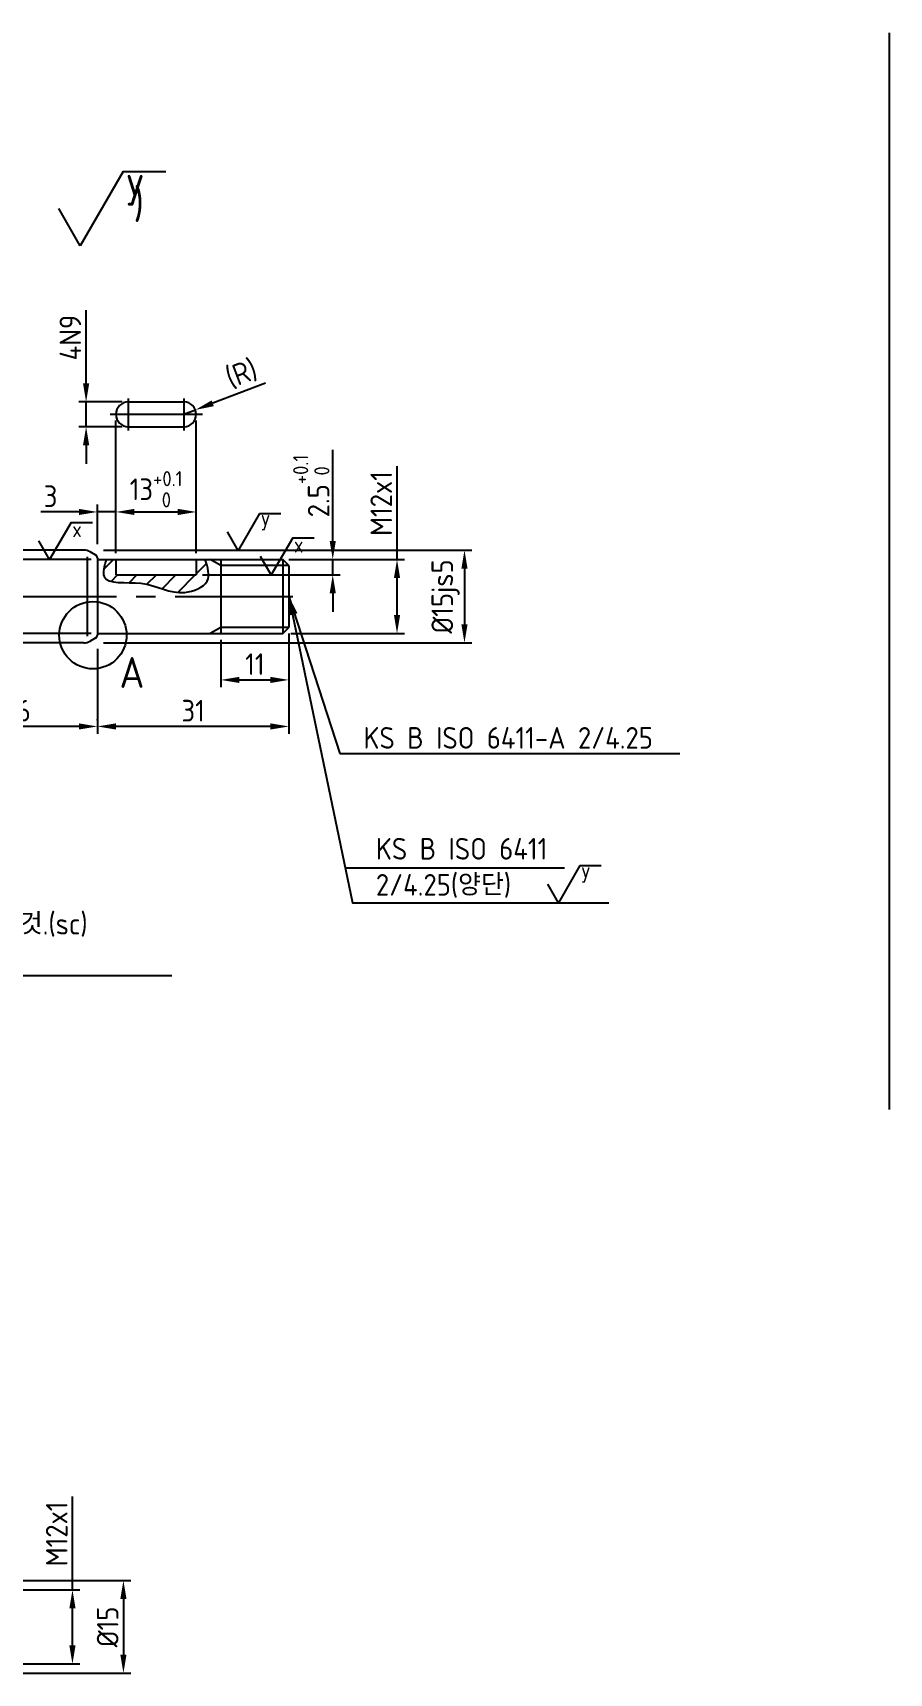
# Model space of a CAD drawing. Header units: millimetres. Extents: x 0 to 10991, y 0 to 768.
# Drawn here: x 2458.3 to 2596.9, y 151.1 to 416.7 of the extents above; entities that cross this region are included whole.
import ezdxf

# ---------------------------------------------------------------- set-up
doc = ezdxf.new("R2010")
doc.units = ezdxf.units.MM
doc.linetypes.add('CENTER2', pattern=[28.575, 19.05, -3.175, 3.175, -3.175])
for name, color, linetype in [('가는실선', 7, 'Continuous'), ('문자', 2, 'Continuous'), ('외형선', 3, 'Continuous'), ('중심선', 7, 'CENTER2')]:
    doc.layers.add(name, color=color, linetype=linetype)
doc.styles.get("Standard").update_dxf_attribs({"font": 'isocp.shx', "bigfont": 'whgtxt.shx'})
doc.dimstyles.new('ISO-25', dxfattribs={"dimtxt": 3.5, "dimasz": 3, "dimexe": 1.2, "dimexo": 1, "dimgap": 0.8, "dimtad": 1, "dimdec": 3, "dimdsep": 46, "dimtxsty": 'Standard', "dimcen": 0, "dimclrd": 7, "dimclre": 7, "dimclrt": 2, "dimadec": 0, "dimazin": 2, "dimtfac": 1, "dimtdec": 3, "dimtmove": 0, "dimatfit": 3, "dimfxl": 0, "dimlwd": -1, "dimlwe": -1, "dimarcsym": 0})

# ---------------------------------------------------------------- blocks, each defined once
blk = doc.blocks.new('*D78')
at = {"layer": 'Defpoints', "color": 0}
for p in [(2468.72, 317.91), (2442.72, 304.37), (2442.72, 304.37)]:
    blk.add_point(p, dxfattribs=at)
at = {"layer": '외형선', "color": 7}
for p, q in [((2468.72, 316.91), (2468.72, 303.17)), ((2442.72, 305.37), (2442.72, 305.57)), ((2465.72, 304.37), (2445.72, 304.37))]:
    blk.add_line(p, q, dxfattribs=at)
for points in [[(2445.72, 304.87), (2445.72, 303.87), (2442.72, 304.37)], [(2465.72, 304.87), (2465.72, 303.87), (2468.72, 304.37)]]:
    blk.add_solid(points, dxfattribs=at)
at = {"layer": '외형선', "color": 2, "insert": (2455.72, 306.92), "char_height": 3.5, "attachment_point": 5}
blk.add_mtext('26', dxfattribs=at)
blk = doc.blocks.new('*D79')
at = {"layer": 'Defpoints', "color": 0}
for p in [(2499.72, 320.41), (2468.72, 304.37), (2468.72, 304.37)]:
    blk.add_point(p, dxfattribs=at)
at = {"layer": '외형선', "color": 7}
for p, q in [((2499.72, 319.41), (2499.72, 303.17)), ((2468.72, 305.37), (2468.72, 305.57)), ((2496.72, 304.37), (2471.72, 304.37))]:
    blk.add_line(p, q, dxfattribs=at)
for points in [[(2471.72, 304.87), (2471.72, 303.87), (2468.72, 304.37)], [(2496.72, 304.87), (2496.72, 303.87), (2499.72, 304.37)]]:
    blk.add_solid(points, dxfattribs=at)
at = {"layer": '외형선', "color": 2, "insert": (2484.22, 306.92), "char_height": 3.5, "attachment_point": 5}
blk.add_mtext('31', dxfattribs=at)
blk = doc.blocks.new('*D81')
at = {"layer": 'Defpoints', "color": 0}
for p in [(2498.72, 331.41), (2517.22, 331.41), (2499.01, 319.41)]:
    blk.add_point(p, dxfattribs=at)
at = {"layer": '외형선', "color": 7}
for p, q in [((2517.22, 331.41), (2517.22, 346.51)), ((2499.72, 331.41), (2518.42, 331.41)), ((2517.22, 322.41), (2517.22, 328.41)), ((2500.01, 319.41), (2518.42, 319.41))]:
    blk.add_line(p, q, dxfattribs=at)
for points in [[(2516.72, 328.41), (2517.72, 328.41), (2517.22, 331.41)], [(2516.72, 322.41), (2517.72, 322.41), (2517.22, 319.41)]]:
    blk.add_solid(points, dxfattribs=at)
at = {"layer": '외형선', "color": 2, "insert": (2514.67, 340.46), "char_height": 3.5, "attachment_point": 5, "rotation": 90}
blk.add_mtext('M12x1', dxfattribs=at)
blk = doc.blocks.new('*D82')
at = {"layer": 'Defpoints', "color": 0}
for p in [(2468.72, 332.91), (2468.72, 317.91), (2528.14, 317.91)]:
    blk.add_point(p, dxfattribs=at)
at = {"layer": '외형선', "color": 7}
for p, q in [((2469.72, 332.91), (2529.34, 332.91)), ((2528.14, 329.91), (2528.14, 320.91)), ((2469.72, 317.91), (2529.34, 317.91))]:
    blk.add_line(p, q, dxfattribs=at)
for points in [[(2527.64, 329.91), (2528.64, 329.91), (2528.14, 332.91)], [(2527.64, 320.91), (2528.64, 320.91), (2528.14, 317.91)]]:
    blk.add_solid(points, dxfattribs=at)
at = {"layer": '외형선', "color": 2, "insert": (2525.08, 325.41), "char_height": 3.5, "attachment_point": 5, "rotation": 90}
blk.add_mtext('%%C15js5', dxfattribs=at)
blk = doc.blocks.new('*D87')
at = {"layer": 'Defpoints', "color": 0}
for p in [(2468.72, 331.41), (2455.46, 319.41), (2468.72, 319.41)]:
    blk.add_point(p, dxfattribs=at)
at = {"layer": '외형선', "color": 7}
for p, q in [((2455.46, 331.41), (2455.46, 347.86)), ((2467.72, 331.41), (2454.26, 331.41)), ((2455.46, 322.41), (2455.46, 328.41)), ((2467.72, 319.41), (2454.26, 319.41))]:
    blk.add_line(p, q, dxfattribs=at)
for points in [[(2454.96, 328.41), (2455.96, 328.41), (2455.46, 331.41)], [(2454.96, 322.41), (2455.96, 322.41), (2455.46, 319.41)]]:
    blk.add_solid(points, dxfattribs=at)
at = {"layer": '외형선', "color": 2, "insert": (2452.41, 341.38), "char_height": 3.5, "attachment_point": 5, "rotation": 90}
blk.add_mtext('%%C12g6', dxfattribs=at)
blk = doc.blocks.new('*D88')
at = {"layer": 'Defpoints', "color": 0}
for p in [(2473.72, 356.9), (2466.89, 352.9), (2473.72, 352.9)]:
    blk.add_point(p, dxfattribs=at)
at = {"layer": '외형선', "color": 7}
for p, q in [((2466.89, 359.9), (2466.89, 371.75)), ((2472.72, 356.9), (2465.69, 356.9)), ((2466.89, 352.9), (2466.89, 356.9)), ((2472.72, 352.9), (2465.69, 352.9)), ((2466.89, 349.9), (2466.89, 346.9))]:
    blk.add_line(p, q, dxfattribs=at)
for points in [[(2466.39, 359.9), (2467.39, 359.9), (2466.89, 356.9)], [(2466.39, 349.9), (2467.39, 349.9), (2466.89, 352.9)]]:
    blk.add_solid(points, dxfattribs=at)
at = {"layer": '외형선', "color": 2, "insert": (2464.34, 367.33), "char_height": 3.5, "attachment_point": 5, "rotation": 90}
blk.add_mtext('4N9', dxfattribs=at)
blk = doc.blocks.new('*D89')
at = {"layer": 'Defpoints', "color": 0}
for p in [(2482.72, 354.9), (2484.58, 355.62)]:
    blk.add_point(p, dxfattribs=at)
at = {"layer": '외형선', "color": 7}
for p, q in [((2495.93, 359.96), (2487.38, 356.69)), ((2482.72, 354.9), (2484.58, 355.62))]:
    blk.add_line(p, q, dxfattribs=at)
blk.add_solid([(2487.21, 357.16), (2487.56, 356.22), (2484.58, 355.62)], dxfattribs=at)
at = {"layer": '외형선', "color": 2, "insert": (2492.08, 361.41), "char_height": 3.5, "attachment_point": 5, "rotation": 20.9556}
blk.add_mtext('(R)', dxfattribs=at)
blk = doc.blocks.new('*D115')
at = {"layer": 'Defpoints', "color": 0}
for p in [(2449.77, 164.59), (2464.68, 164.59), (2449.77, 152.59)]:
    blk.add_point(p, dxfattribs=at)
at = {"layer": '외형선', "color": 7}
for p, q in [((2464.68, 164.59), (2464.68, 179.69)), ((2450.77, 164.59), (2465.88, 164.59)), ((2464.68, 155.59), (2464.68, 161.59)), ((2450.77, 152.59), (2465.88, 152.59))]:
    blk.add_line(p, q, dxfattribs=at)
for points in [[(2464.18, 161.59), (2465.18, 161.59), (2464.68, 164.59)], [(2464.18, 155.59), (2465.18, 155.59), (2464.68, 152.59)]]:
    blk.add_solid(points, dxfattribs=at)
at = {"layer": '외형선', "color": 2, "insert": (2462.13, 173.64), "char_height": 3.5, "attachment_point": 5, "rotation": 90}
blk.add_mtext('M12x1', dxfattribs=at)
blk = doc.blocks.new('*D116')
at = {"layer": 'Defpoints', "color": 0}
for p in [(2417.59, 166.09), (2417.59, 151.09), (2472.93, 151.09)]:
    blk.add_point(p, dxfattribs=at)
at = {"layer": '외형선', "color": 7}
for p, q in [((2418.59, 166.09), (2474.13, 166.09)), ((2472.93, 163.09), (2472.93, 154.09)), ((2418.59, 151.09), (2474.13, 151.09))]:
    blk.add_line(p, q, dxfattribs=at)
for points in [[(2472.43, 163.09), (2473.43, 163.09), (2472.93, 166.09)], [(2472.43, 154.09), (2473.43, 154.09), (2472.93, 151.09)]]:
    blk.add_solid(points, dxfattribs=at)
at = {"layer": '외형선', "color": 2, "insert": (2470.38, 158.59), "char_height": 3.5, "attachment_point": 5, "rotation": 90}
blk.add_mtext('%%C15', dxfattribs=at)

msp = doc.modelspace()

# ---------------------------------------------------------------- hatches: boundary and pattern name
at = {"layer": '가는실선'}
h = msp.add_hatch(dxfattribs=at)
h.set_pattern_fill('ANSI31', color=256, scale=0.7)
h.set_pattern_definition([(45, (1.278, -26.5021), (-1.5715448, 1.5715448), [])])
edge = h.paths.add_edge_path()
edge.add_line((2471.7157, 328.9055), (2471.7157, 331.4055))
edge.add_line((2471.7157, 331.4055), (2470.1608, 331.4055))
edge.add_spline(control_points=[(2470.1608, 331.4055), (2469.8034, 330.3085), (2468.9261, 327.0818), (2477.0561, 328.3945), (2481.3229, 325.0484), (2487.3675, 327.4345), (2486.6247, 330.1003), (2486.1402, 331.4055)], knot_values=[0.4393652, 0.4393652, 0.4393652, 0.4393652, 3.31759249, 9.34887312, 16.63278724, 20.68518778, 24.28706345, 24.28706345, 24.28706345, 24.28706345], degree=3, periodic=0)
edge.add_line((2486.1402, 331.4055), (2484.7157, 331.4055))
edge.add_line((2484.7157, 331.4055), (2484.7157, 328.9055))
edge.add_line((2484.7157, 328.9055), (2471.7157, 328.9055))

# ---------------------------------------------------------------- linework, layer by layer
for p, q in [((2471.7157, 332.4055), (2471.7157, 353.9012)), ((2484.7157, 332.4055), (2484.7157, 353.9012)), ((2464.4535, 337.4055), (2460.9894, 331.4055)), ((2464.4535, 337.4055), (2467.9176, 337.4055)), ((2494.9656, 338.858), (2491.5015, 332.858)), ((2494.9656, 338.858), (2491.5015, 332.858)), ((2494.9656, 338.858), (2498.4297, 338.858)), ((2491.5015, 332.858), (2489.7694, 335.858)), ((2491.5015, 332.858), (2489.7694, 335.858)), ((2500.3308, 334.9055), (2496.8667, 328.9055)), ((2500.3308, 334.9055), (2503.7949, 334.9055)), ((2460.9894, 331.4055), (2459.2573, 334.4055)), ((2467.052, 331.8373), (2467.052, 318.9736)), ((2488.7157, 330.4055), (2486.9836, 331.4055)), ((2499.7157, 330.4055), (2488.7157, 330.4055)), ((2496.8667, 328.9055), (2495.1346, 331.9055)), ((2488.7157, 320.4055), (2486.9836, 319.4055)), ((2499.7157, 320.4055), (2488.7157, 320.4055)), ((2546.8116, 281.8323), (2543.3475, 275.8323)), ((2546.8116, 281.8323), (2543.3475, 275.8323)), ((2546.8116, 281.8323), (2550.2757, 281.8323)), ((2508.8322, 281.4559), (2544.3387, 281.4559)), ((2543.3475, 275.8323), (2541.6155, 278.8323))]:
    msp.add_line(p, q, dxfattribs=at)
msp.add_lwpolyline([(2500.325, 322.468), (2509.9988, 275.8323), (2551.5318, 275.8323)], dxfattribs=at)
msp.add_circle((2468.0026, 319.1441), 5.4492, dxfattribs=at)
msp.add_open_spline([(2470.1608, 331.4055), (2469.8034, 330.3085), (2468.9261, 327.0818), (2477.0561, 328.3945), (2481.3229, 325.0484), (2487.3675, 327.4345), (2486.6247, 330.1003), (2486.1402, 331.4055)], degree=3, knots=[0.4393652, 0.4393652, 0.4393652, 0.4393652, 3.31759249, 9.34887312, 16.63278724, 20.68518778, 24.28706345, 24.28706345, 24.28706345, 24.28706345], dxfattribs=at)
msp.add_solid([(2499.8354, 322.3664), (2499.7157, 325.4055), (2500.8146, 322.5695)], dxfattribs=at)
at = {"layer": '외형선'}
for p, q in [((2596.8925, 416.6669), (2596.8925, 242.346)), ((2472.8804, 394.198), (2465.9522, 382.198)), ((2472.8804, 394.198), (2479.8086, 394.198)), ((2465.9522, 382.198), (2462.4881, 388.198)), ((2473.7157, 356.9012), (2482.7157, 356.9012)), ((2473.7157, 352.9012), (2482.7157, 352.9012)), ((2466.5343, 332.9055), (2442.7157, 332.9055)), ((2468.4657, 332.0998), (2467.5343, 332.6375)), ((2468.7157, 331.6668), (2468.7157, 319.1441)), ((2468.7157, 331.4055), (2498.7157, 331.4055)), ((2471.7157, 331.4055), (2471.7157, 328.9055)), ((2484.7157, 331.4055), (2484.7157, 328.9055)), ((2488.7157, 331.4055), (2488.7157, 319.4055)), ((2499.7157, 330.4055), (2498.7157, 331.4055)), ((2498.7157, 331.4055), (2498.7157, 319.4055)), ((2499.7157, 330.4055), (2499.7157, 320.4055)), ((2471.7157, 328.9055), (2484.7157, 328.9055)), ((2468.4657, 318.7111), (2467.5343, 318.1734)), ((2468.7157, 319.4055), (2498.7157, 319.4055)), ((2498.7157, 319.4055), (2499.7157, 320.4055)), ((2466.5343, 317.9055), (2442.7157, 317.9055))]:
    msp.add_line(p, q, dxfattribs=at)
at = {"layer": '외형선', "color": 7}
for p, q in [((2506.8177, 334.4055), (2506.8177, 349.1743)), ((2468.7157, 333.9055), (2468.7157, 340.2961)), ((2465.7157, 339.0961), (2459.5707, 339.0961)), ((2471.7157, 339.0961), (2468.7157, 339.0961)), ((2474.7157, 339.0961), (2481.7157, 339.0961)), ((2506.8177, 328.9055), (2506.8177, 331.4055)), ((2485.7157, 328.9055), (2508.0177, 328.9055)), ((2506.8177, 325.9055), (2506.8177, 322.9055)), ((2488.7157, 318.4055), (2488.7157, 310.7016)), ((2491.7157, 311.9016), (2496.7157, 311.9016))]:
    msp.add_line(p, q, dxfattribs=at)
at = {"layer": '외형선'}
for centre, radius, start, end in [((2473.7157, 354.9012), 2, 90, 270), ((2482.7157, 354.9012), 2, 270, 90), ((2466.5343, 330.9055), 2, 60, 90), ((2468.2157, 331.6668), 0.5, 0, 60), ((2468.2157, 319.1441), 0.5, 300, 0), ((2466.5343, 319.9055), 2, 270, 300)]:
    msp.add_arc(centre, radius, start, end, dxfattribs=at)
at = {"layer": '외형선', "color": 7}
for points in [[(2465.7157, 339.5961), (2465.7157, 338.5961), (2468.7157, 339.0961)], [(2474.7157, 339.5961), (2474.7157, 338.5961), (2471.7157, 339.0961)], [(2481.7157, 339.5961), (2481.7157, 338.5961), (2484.7157, 339.0961)], [(2506.3177, 334.4055), (2507.3177, 334.4055), (2506.8177, 331.4055)], [(2506.3177, 325.9055), (2507.3177, 325.9055), (2506.8177, 328.9055)], [(2491.7157, 312.4016), (2491.7157, 311.4016), (2488.7157, 311.9016)], [(2496.7157, 312.4016), (2496.7157, 311.4016), (2499.7157, 311.9016)]]:
    msp.add_solid(points, dxfattribs=at)
at = {"layer": '중심선'}
for p, q in [((2473.7157, 357.4397), (2473.7157, 352.2936)), ((2482.7157, 357.4397), (2482.7157, 352.2936)), ((2470.7733, 354.9012), (2485.7374, 354.9012)), ((2338.4484, 325.4055), (2502.137, 325.4055))]:
    msp.add_line(p, q, dxfattribs=at)

# ---------------------------------------------------------------- texts
at = {"layer": '가는실선', "char_height": 2.5, "attachment_point": 5}
for s, insert in [('y', (2495.9364, 337.7231)), ('x', (2465.4243, 336.2705)), ('x', (2501.3016, 333.7705)), ('y', (2547.7824, 280.6974))]:
    msp.add_mtext_dynamic_manual_height_columns(s, width=5.131377, gutter_width=12.5, heights=[0], dxfattribs=dict(at, insert=insert))
at = {"layer": '문자', "insert": (2472.2946, 315.6126), "char_height": 5, "attachment_point": 1}
msp.add_mtext_dynamic_manual_height_columns('A', width=4.549399, gutter_width=12.5, heights=[0], dxfattribs=at)
at = {"layer": '외형선', "char_height": 5}
for s, width, insert, attachment_point in [('y', 10.262755, (2474.822, 391.928), 5), ('(      ,      ,        )', 76.996243, (2412.6788, 388.4433), 4)]:
    msp.add_mtext_dynamic_manual_height_columns(s, width=width, gutter_width=25, heights=[0], dxfattribs=dict(at, insert=insert, attachment_point=attachment_point))
at = {"layer": '외형선', "color": 2, "insert": (2503.3417, 343.2899), "char_height": 3.5, "attachment_point": 5, "rotation": 90}
msp.add_mtext('2.5{\\H0.7x;\\S+0.1^  0;}', dxfattribs=at)
at = {"layer": '외형선', "color": 2, "char_height": 3.5}
for s, insert, attachment_point in [('\\A1;13{\\H0.7x;\\S+0.1^  0;}', (2478.2157, 342.77), 5), ('3', (2461.1432, 341.6461), 5), ('11', (2494.2157, 314.4516), 5), ('KS B ISO 6411-A 2/4.25', (2511.7817, 300.763), 7), ('KS B ISO 6411\\P2/4.25(양단)', (2513.7988, 276.6323), 7), ('스케일 2배로 하여 확대도 작성할 것.(sc)\\P치수는 실제치수기입.', (2395.8637, 264.8443), 7)]:
    msp.add_mtext(s, dxfattribs=dict(at, insert=insert, attachment_point=attachment_point))

# ---------------------------------------------------------------- dimensions: what is measured, and where the dimension line sits
at = {"layer": '외형선'}
for base, p1, p2, text, picture, middle in [((2466.8909, 352.9012), (2473.7157, 356.9012), (2473.7157, 352.9012), '<>N9', '*D88', (2466.8909, 367.3265)), ((2455.4631, 319.4055), (2468.7157, 331.4055), (2468.7157, 319.4055), '%%C<>g6', '*D87', (2455.4631, 341.3755))]:
    dim = msp.add_linear_dim(base=base, p1=p1, p2=p2, angle=90, text=text, dimstyle='ISO-25', dxfattribs=at)
    dim.commit()
    dim.dimension.update_dxf_attribs({"geometry": picture, "text_midpoint": middle, "dimtype": 160})
dim = msp.add_radius_dim(center=(2482.7157, 354.9012), mpoint=(2484.5834, 355.6165), text='(R)', dimstyle='ISO-25', dxfattribs=at)
dim.commit()
dim.dimension.update_dxf_attribs({"geometry": '*D89', "text_midpoint": (2492.0823, 361.4064)})
for base, p1, p2, text, picture, middle in [((2517.2216, 331.4055), (2499.0131, 319.4055), (2498.7157, 331.4055), 'M<>x1', '*D81', (2514.6713, 340.4555)), ((2528.1406, 317.9055), (2468.7157, 332.9055), (2468.7157, 317.9055), '%%C<>js5', '*D82', (2525.0806, 325.4055)), ((2464.6814, 164.5938), (2449.7676, 152.5938), (2449.7676, 164.5938), 'M<>x1', '*D115', (2462.131, 173.6438)), ((2472.9325, 151.0938), (2417.5863, 166.0938), (2417.5863, 151.0938), '%%C<>', '*D116', (2470.3825, 158.5938))]:
    dim = msp.add_linear_dim(base=base, p1=p1, p2=p2, angle=90, text=text, dimstyle='ISO-25', dxfattribs=at)
    dim.commit()
    dim.dimension.update_dxf_attribs({"geometry": picture, "text_midpoint": middle})
for base, p1, p2, picture, middle in [((2468.7157, 304.366), (2499.7157, 320.4055), (2468.7157, 304.366), '*D79', (2484.2157, 306.916)), ((2442.7157, 304.366), (2468.7157, 317.9055), (2442.7157, 304.366), '*D78', (2455.7157, 306.9163))]:
    dim = msp.add_linear_dim(base=base, p1=p1, p2=p2, dimstyle='ISO-25', dxfattribs=at)
    dim.commit()
    dim.dimension.update_dxf_attribs({"geometry": picture, "text_midpoint": middle})

# ---------------------------------------------------------------- leaders
at = {"layer": '가는실선', "annotation_type": 0, "has_hookline": 1, "hookline_direction": 0, "text_width": 51.2041}
msp.add_leader([(2499.7157, 325.4055), (2507.9817, 299.963), (2510.9817, 299.963)], dimstyle='ISO-25', override={"dimgap": 0.8, "dimtad": 1}, dxfattribs=at)
at = {"layer": '외형선', "annotation_type": 0, "has_hookline": 1, "hookline_direction": 0, "text_width": 84.9261}
msp.add_leader([(2374.8279, 274.4707), (2392.0637, 264.0443), (2395.0637, 264.0443)], dimstyle='ISO-25', override={"dimgap": 0.8, "dimtad": 1}, dxfattribs=at)

doc.saveas('drawing.dxf')
